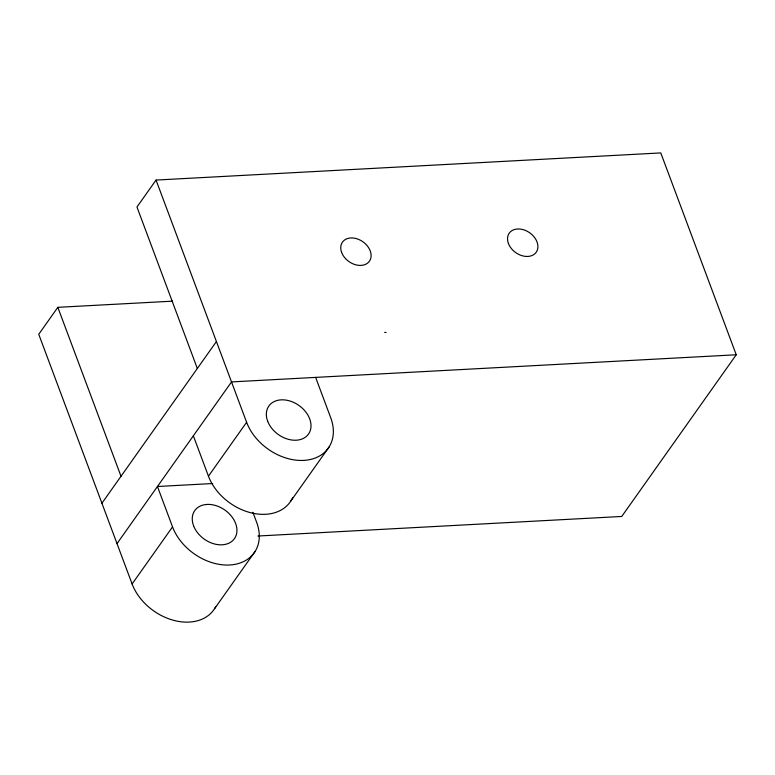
<?xml version="1.0" encoding="UTF-8"?>
<svg xmlns="http://www.w3.org/2000/svg" width="775" height="775" viewBox="0 0 775 775"><rect width="100%" height="100%" fill="white"/><g stroke="black" fill="none" stroke-linecap="round" stroke-linejoin="round"><path stroke-width="1.16" d="M172.544 301.165L57.834 307.326L38.75 334.277L132.108 583.972A48.592 35.65 35.3 0 0 173.474 620.291A48.592 35.65 35.3 0 0 215.741 606.641M257.939 536.019L621.744 516.46L736.25 354.776L660.775 152.917L156.046 180.062L136.962 207.002L197.334 368.493M101.922 503.227L216.419 341.543M117.015 543.604L231.522 381.92L736.25 354.776M132.108 583.972L172.544 526.884L157.441 486.506L212.728 483.532M292.592 497.792A48.592 35.65 35.3 0 1 250.548 512.692A48.592 35.65 35.3 0 1 208.446 476.179L246.615 422.288L156.046 180.062M214.588 608.656L255.014 551.567M290.916 500.873L329.084 446.972M384.671 332.494L386.115 332.417M315.638 377.396L330.731 417.764A48.592 35.65 35.3 0 1 303.771 460.398A48.592 35.65 35.3 0 1 246.615 422.288M252.892 512.265L256.661 522.36A48.592 35.65 35.3 0 1 229.7 564.994A48.592 35.65 35.3 0 1 172.544 526.884M193.353 435.812L208.446 476.179M57.834 307.326L121.007 476.286M267.646 421.154A24.296 17.825 35.3 0 0 305.728 436.945A24.296 17.825 35.3 0 0 292.65 401.983A24.296 17.825 35.3 0 0 267.646 421.154M193.566 525.75A24.296 17.825 35.3 0 0 231.657 541.531A24.296 17.825 35.3 0 0 218.579 506.569A24.296 17.825 35.3 0 0 193.566 525.75M341.63 252.447A16.517 12.119 35.3 0 0 367.524 263.18A16.517 12.119 35.3 0 0 358.631 239.407A16.517 12.119 35.3 0 0 341.63 252.447M508.419 243.476A16.517 12.119 35.3 0 0 534.314 254.21A16.517 12.119 35.3 0 0 525.431 230.437A16.517 12.119 35.3 0 0 508.419 243.476"/></g></svg>
